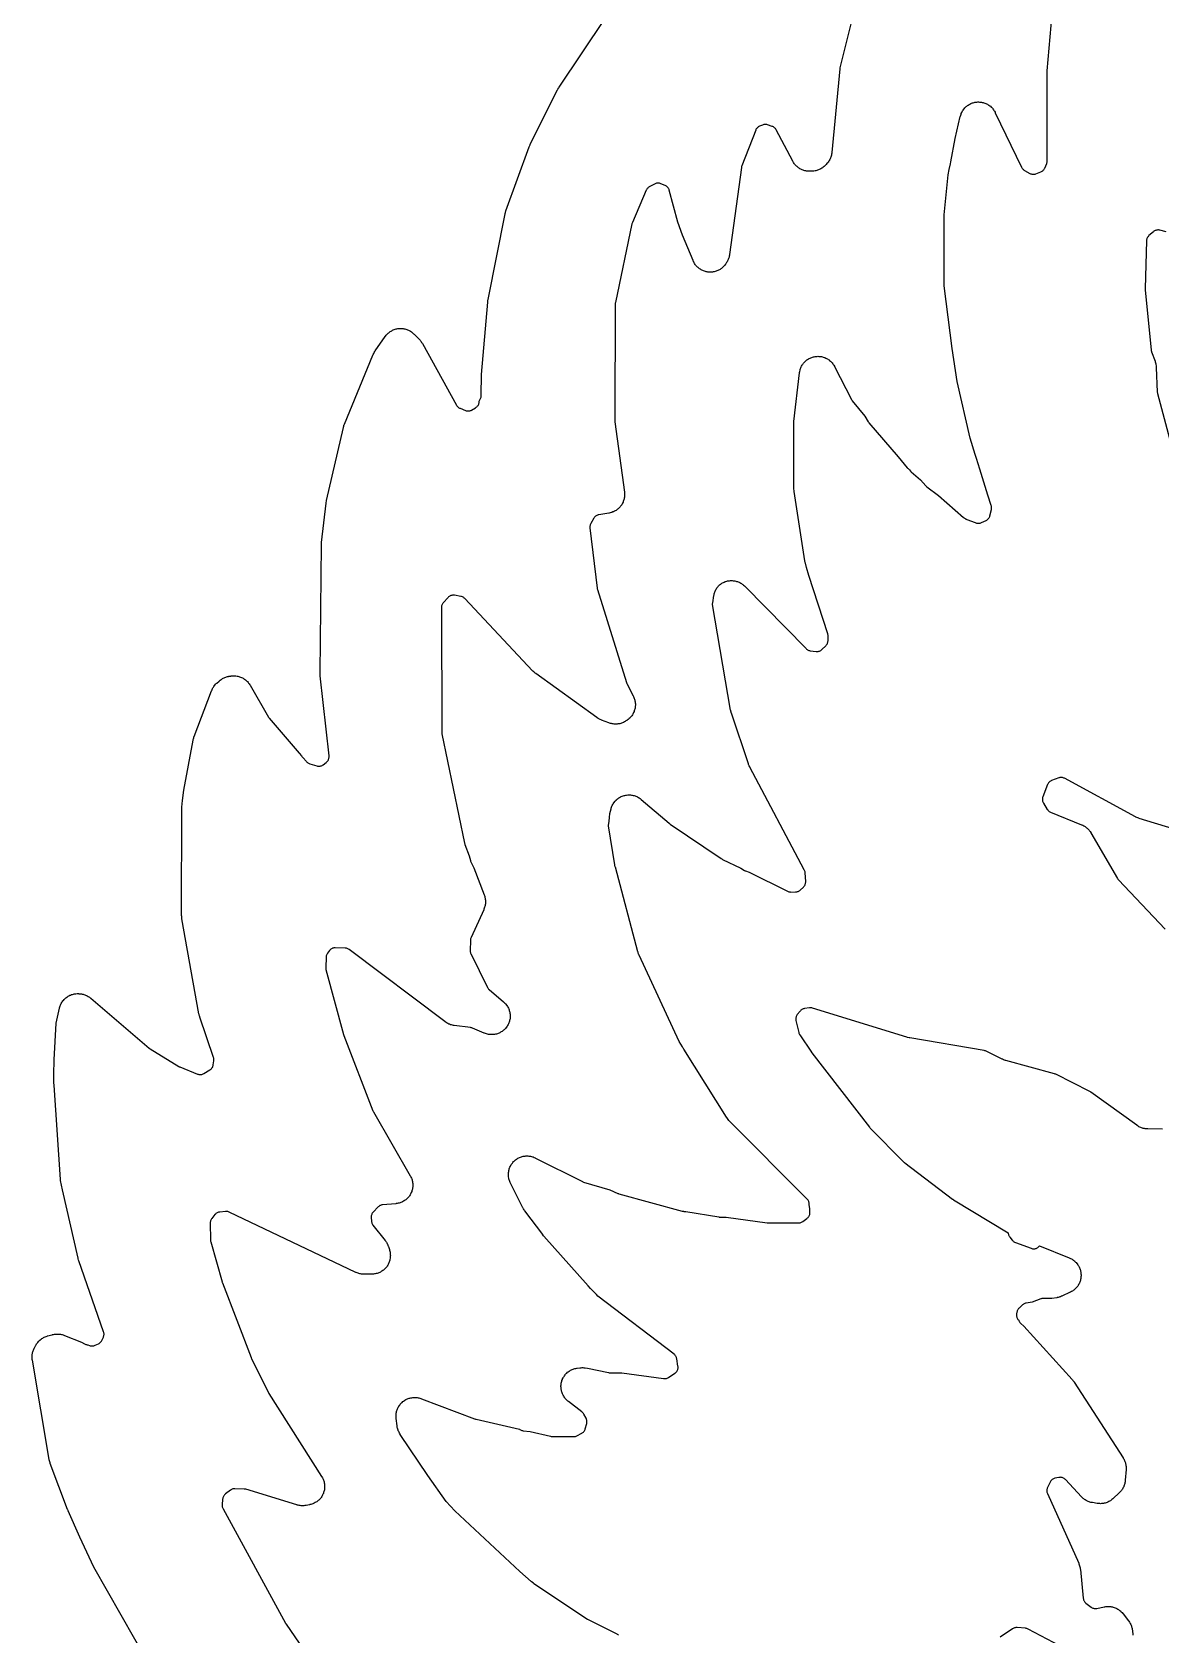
# Model space of a CAD drawing. Header units: millimetres. Extents: x 0 to 194, y 0 to 298.
# Drawn here: x 0.3 to 48.2, y 189 to 257 of the extents above; entities that cross this region are included whole.
import ezdxf

# ---------------------------------------------------------------- set-up
doc = ezdxf.new("R2010")
doc.units = ezdxf.units.MM
doc.layers.add('CUT', color=7, linetype='CONTINUOUS')

msp = doc.modelspace()

# ---------------------------------------------------------------- linework, layer by layer
at = {"layer": 'CUT'}
for points in [[(36.0175, 261.4267), (34.5443, 255.5323), (34.5396, 255.51), (34.5367, 255.4874), (34.205, 251.9356), (34.2022, 251.9124), (34.1954, 251.8662), (34.1863, 251.8203), (34.1776, 251.7863), (34.1638, 251.7417), (34.1517, 251.7088), (34.1332, 251.6658), (34.1178, 251.6344), (34.095, 251.5935), (34.0763, 251.5639), (34.0494, 251.5256), (34.0278, 251.4981), (33.997, 251.4628), (33.9645, 251.4292), (33.9478, 251.4128), (33.8907, 251.3597), (33.8741, 251.3449), (33.84, 251.3163), (33.8046, 251.2893), (33.7771, 251.2704), (33.7392, 251.2471), (33.7099, 251.231), (33.6699, 251.2116), (33.6392, 251.1985), (33.5974, 251.1831), (33.5656, 251.1731), (33.5225, 251.1619), (33.4899, 251.1551), (33.4459, 251.1482), (33.4016, 251.1435), (33.3794, 251.1417), (33.3057, 251.1375), (33.2843, 251.1368), (33.2416, 251.1364), (33.1989, 251.138), (33.1671, 251.1408), (33.1247, 251.1464), (33.0932, 251.1522), (33.0516, 251.1619), (33.0208, 251.1706), (32.9803, 251.1842), (32.9505, 251.1958), (32.9115, 251.2131), (32.8829, 251.2275), (32.8457, 251.2484), (32.8186, 251.2655), (32.7835, 251.2899), (32.7582, 251.3094), (32.7256, 251.337), (32.7022, 251.3588), (32.6724, 251.3894), (32.6512, 251.4134), (32.6244, 251.4466), (32.6055, 251.4725), (32.582, 251.5082), (32.5602, 251.5449), (32.5498, 251.5635), (31.8409, 252.8998), (31.8265, 252.9241), (31.8099, 252.9469), (31.7913, 252.9681), (31.7707, 252.9874), (31.7484, 253.0047), (31.7246, 253.0198), (31.6994, 253.0326), (31.6732, 253.043), (31.478, 253.11), (31.4478, 253.1186), (31.4169, 253.124), (31.3856, 253.1261), (31.3543, 253.125), (31.3232, 253.1206), (31.2928, 253.113), (31.2633, 253.1023), (31.1333, 253.047), (31.1064, 253.034), (31.0809, 253.0183), (31.0571, 253.0001), (31.0353, 252.9797), (31.0155, 252.9572), (30.9981, 252.9329), (30.9833, 252.9069), (30.9711, 252.8796), (30.3849, 251.3717), (30.3741, 251.3381), (30.3673, 251.3035), (29.8633, 247.6008), (29.86, 247.5802), (29.8524, 247.5392), (29.843, 247.4985), (29.8345, 247.4684), (29.8214, 247.4288), (29.8101, 247.3996), (29.7933, 247.3614), (29.7795, 247.3333), (29.7592, 247.2968), (29.7373, 247.2613), (29.7259, 247.2438), (29.701, 247.2074), (29.6882, 247.1896), (29.6617, 247.1546), (29.6336, 247.121), (29.6113, 247.0969), (29.58, 247.0661), (29.5555, 247.0443), (29.5214, 247.0168), (29.4948, 246.9974), (29.4582, 246.9733), (29.4299, 246.9566), (29.3911, 246.9362), (29.3613, 246.9224), (29.3207, 246.9059), (29.2897, 246.895), (29.2477, 246.8825), (29.2158, 246.8747), (29.1727, 246.8663), (29.1402, 246.8617), (29.0966, 246.8575), (29.0637, 246.8561), (29.0199, 246.8562), (28.9871, 246.8579), (28.9435, 246.8624), (28.911, 246.8673), (28.868, 246.8759), (28.8362, 246.8839), (28.7942, 246.8967), (28.7633, 246.9078), (28.7228, 246.9246), (28.6931, 246.9387), (28.6545, 246.9594), (28.6263, 246.9763), (28.5898, 247.0006), (28.5634, 247.0201), (28.5295, 247.0479), (28.5051, 247.0699), (28.474, 247.1009), (28.4519, 247.1252), (28.424, 247.159), (28.4044, 247.1853), (28.3799, 247.2217), (28.3629, 247.2498), (28.3421, 247.2884), (28.3232, 247.3279), (28.3142, 247.348), (27.8646, 248.4193), (27.6654, 248.9717), (27.305, 250.3295), (27.2958, 250.3584), (27.2837, 250.3862), (27.2688, 250.4127), (27.2513, 250.4375), (27.2315, 250.4604), (27.2094, 250.4812), (27.1853, 250.4996), (27.1595, 250.5155), (27.1322, 250.5288), (26.9415, 250.6096), (26.9134, 250.6199), (26.8844, 250.6274), (26.8548, 250.6319), (26.8249, 250.6334), (26.7951, 250.632), (26.7655, 250.6276), (26.7365, 250.6203), (26.7083, 250.6101), (26.6814, 250.5971), (26.4573, 250.4756), (26.4327, 250.4608), (26.4097, 250.4436), (26.3885, 250.4243), (26.3691, 250.4031), (26.3519, 250.3802), (26.337, 250.3557), (26.3245, 250.3299), (25.7397, 248.9629), (25.7295, 248.9353), (25.722, 248.9069), (25.0175, 245.5699), (25.0127, 245.5397), (25.011, 245.5092), (24.99, 240.5787), (24.9906, 240.5579), (24.9925, 240.5293), (24.9946, 240.5085), (25.4004, 237.5218), (25.4028, 237.5002), (25.4066, 237.457), (25.4083, 237.4136), (25.4079, 237.3811), (25.4054, 237.3377), (25.402, 237.3054), (25.3953, 237.2625), (25.3887, 237.2306), (25.3779, 237.1885), (25.3683, 237.1575), (25.3535, 237.1166), (25.341, 237.0866), (25.3223, 237.0474), (25.3069, 237.0187), (25.2846, 236.9815), (25.2665, 236.9545), (25.2407, 236.9196), (25.2201, 236.8944), (25.191, 236.8621), (25.1681, 236.8391), (25.136, 236.8098), (25.1109, 236.789), (25.0762, 236.763), (25.0493, 236.7447), (25.0122, 236.7221), (24.9836, 236.7066), (24.9445, 236.6876), (24.9146, 236.6749), (24.8739, 236.6598), (24.8429, 236.65), (24.8009, 236.639), (24.7584, 236.63), (24.737, 236.626), (24.3113, 236.5568), (24.282, 236.5506), (24.2535, 236.5414), (24.226, 236.5294), (24.1998, 236.5148), (24.1753, 236.4976), (24.1526, 236.478), (24.1319, 236.4563), (24.1135, 236.4327), (24.0976, 236.4073), (23.9744, 236.1872), (23.9605, 236.159), (23.9496, 236.1294), (23.9419, 236.0989), (23.9374, 236.0678), (23.9362, 236.0364), (23.9383, 236.005), (24.2458, 233.4374), (24.2503, 233.4104), (24.2573, 233.384), (25.4833, 229.4442), (25.492, 229.4198), (25.5029, 229.3963), (25.7753, 228.8657), (25.785, 228.8458), (25.8033, 228.8054), (25.8196, 228.7641), (25.8302, 228.7326), (25.8424, 228.69), (25.8499, 228.6576), (25.8577, 228.614), (25.862, 228.581), (25.8656, 228.5368), (25.8666, 228.5036), (25.8658, 228.4592), (25.8635, 228.4261), (25.8583, 228.382), (25.8528, 228.3493), (25.8433, 228.3059), (25.8346, 228.2739), (25.8209, 228.2317), (25.809, 228.2007), (25.7912, 228.16), (25.7764, 228.1303), (25.7547, 228.0916), (25.737, 228.0635), (25.7116, 228.0271), (25.6912, 228.0009), (25.6623, 227.9672), (25.6395, 227.9431), (25.6074, 227.9124), (25.5739, 227.8834), (25.5568, 227.8693), (25.5241, 227.8437), (25.5056, 227.8299), (25.4679, 227.8034), (25.4289, 227.7788), (25.3987, 227.762), (25.3574, 227.7415), (25.3257, 227.7278), (25.2825, 227.7117), (25.2496, 227.7013), (25.2049, 227.6897), (25.1711, 227.6827), (25.1255, 227.6758), (25.0912, 227.6723), (25.0451, 227.67), (25.0106, 227.6701), (24.9645, 227.6725), (24.9302, 227.6761), (24.8846, 227.6833), (24.8508, 227.6904), (24.8062, 227.7022), (24.7623, 227.7162), (24.7405, 227.7238), (24.43, 227.841), (24.4117, 227.8484), (24.3754, 227.8639), (24.3399, 227.881), (24.3138, 227.895), (24.2799, 227.9152), (24.2469, 227.9368), (24.2307, 227.948), (21.6352, 229.8166), (21.6178, 229.8298), (21.5837, 229.8569), (21.551, 229.8856), (21.5198, 229.9159), (21.5045, 229.9314), (18.6275, 232.9999), (18.6046, 233.0219), (18.5795, 233.0413), (18.5525, 233.058), (18.5238, 233.0717), (18.4939, 233.0824), (18.463, 233.0898), (18.1921, 233.1397), (18.1618, 233.1437), (18.1312, 233.1445), (18.1007, 233.1423), (18.0706, 233.137), (18.0412, 233.1287), (18.0128, 233.1174), (17.9857, 233.1032), (17.9601, 233.0864), (17.9364, 233.0671), (17.9148, 233.0454), (17.7084, 232.8162), (17.6909, 232.7949), (17.6754, 232.772), (17.6621, 232.7478), (17.651, 232.7225), (17.6424, 232.6963), (17.6362, 232.6694), (17.6324, 232.642), (17.6313, 232.6144), (17.649, 227.3129), (17.6506, 227.2827), (17.6553, 227.2529), (18.6175, 222.6134), (18.6233, 222.5902), (18.631, 222.5675), (18.8181, 222.0763), (18.8619, 221.887), (18.8719, 221.8529), (18.886, 221.8201), (19.0102, 221.5722), (19.4501, 220.4179), (19.4576, 220.3969), (19.4713, 220.3546), (19.483, 220.3116), (19.4901, 220.2791), (19.4975, 220.2351), (19.5014, 220.202), (19.5043, 220.1576), (19.5049, 220.1243), (19.5035, 220.0798), (19.5008, 220.0465), (19.495, 220.0024), (19.489, 219.9696), (19.4789, 219.9262), (19.4697, 219.8942), (19.4553, 219.852), (19.4389, 219.8107), (19.4301, 219.7902), (18.8913, 218.6086), (18.8802, 218.5806), (18.872, 218.5516), (18.8667, 218.5219), (18.8644, 218.4918), (18.8536, 218.0679), (18.8542, 218.039), (18.8577, 218.0103), (18.8638, 217.9821), (18.8727, 217.9546), (18.8841, 217.9281), (19.5861, 216.4967), (19.601, 216.4699), (19.6186, 216.4447), (19.6386, 216.4214), (19.6609, 216.4003), (20.2687, 215.883), (20.2851, 215.8683), (20.3171, 215.8382), (20.3477, 215.8065), (20.3694, 215.7817), (20.3967, 215.7472), (20.4159, 215.7204), (20.4397, 215.6834), (20.4562, 215.6548), (20.4763, 215.6157), (20.4899, 215.5856), (20.506, 215.5447), (20.5166, 215.5135), (20.5287, 215.4712), (20.5362, 215.4391), (20.5441, 215.3958), (20.5485, 215.3631), (20.5521, 215.3192), (20.5532, 215.2863), (20.5526, 215.2423), (20.5504, 215.2094), (20.5455, 215.1657), (20.5402, 215.1331), (20.5309, 215.0901), (20.5225, 215.0582), (20.5091, 215.0163), (20.4976, 214.9854), (20.4802, 214.945), (20.4657, 214.9154), (20.4444, 214.8769), (20.4271, 214.8488), (20.4021, 214.8125), (20.3821, 214.7863), (20.3538, 214.7527), (20.3313, 214.7285), (20.2998, 214.6978), (20.2751, 214.676), (20.2408, 214.6485), (20.214, 214.6292), (20.1772, 214.6051), (20.1487, 214.5885), (20.1096, 214.5682), (20.0797, 214.5545), (20.0388, 214.5381), (20.0077, 214.5273), (19.9654, 214.515), (19.9333, 214.5074), (19.8901, 214.4992), (19.8574, 214.4948), (19.8136, 214.4909), (19.7806, 214.4896), (19.7366, 214.4901), (19.7037, 214.492), (19.66, 214.4967), (19.6274, 214.5019), (19.5843, 214.5109), (19.5524, 214.5192), (19.5104, 214.5324), (19.4691, 214.5475), (19.4487, 214.5556), (18.9522, 214.7664), (18.9268, 214.7759), (18.9006, 214.783), (18.8739, 214.7877), (18.1738, 214.8795), (18.1508, 214.8832), (18.1052, 214.8916), (18.06, 214.9023), (18.0267, 214.9121), (17.9828, 214.9274), (17.9507, 214.9406), (17.9087, 214.9604), (17.878, 214.9768), (17.8383, 215.0008), (17.7998, 215.0268), (17.7809, 215.0403), (13.7185, 218.1063), (13.6927, 218.1237), (13.6652, 218.1384), (13.6364, 218.1501), (13.6065, 218.1588), (13.5759, 218.1644), (13.5448, 218.1667), (13.1312, 218.1765), (13.1027, 218.1758), (13.0744, 218.1725), (13.0465, 218.1664), (13.0194, 218.1578), (12.9932, 218.1466), (12.9682, 218.1329), (12.9446, 218.117), (12.9226, 218.0989), (12.9024, 218.0787), (12.8842, 218.0568), (12.799, 217.9433), (12.7818, 217.9178), (12.7673, 217.8907), (12.7557, 217.8623), (12.747, 217.8328), (12.7414, 217.8026), (12.7389, 217.772), (12.7262, 217.3385), (12.7267, 217.3092), (12.7302, 217.2801), (12.7364, 217.2515), (13.4801, 214.4976), (13.4846, 214.4825), (13.4912, 214.4621), (13.4965, 214.4473), (14.7281, 211.2558), (14.7373, 211.2345), (14.7481, 211.2139), (16.312, 208.5023), (16.3228, 208.4825), (16.3433, 208.4424), (16.3618, 208.4012), (16.3741, 208.3697), (16.3884, 208.327), (16.3975, 208.2944), (16.4075, 208.2504), (16.4133, 208.2171), (16.4188, 208.1724), (16.4212, 208.1386), (16.4221, 208.0935), (16.4212, 208.0598), (16.4176, 208.0148), (16.4133, 207.9813), (16.4053, 207.9369), (16.3976, 207.904), (16.3852, 207.8606), (16.3742, 207.8287), (16.3575, 207.7868), (16.3434, 207.756), (16.3226, 207.716), (16.3055, 207.6869), (16.2808, 207.6491), (16.2609, 207.6218), (16.2325, 207.5868), (16.2099, 207.5616), (16.1782, 207.5296), (16.1532, 207.5068), (16.1184, 207.4781), (16.0913, 207.4579), (16.0538, 207.4329), (16.0248, 207.4155), (15.985, 207.3943), (15.9544, 207.38), (15.9126, 207.3629), (15.8808, 207.3516), (15.8375, 207.3388), (15.8047, 207.3308), (15.7604, 207.3224), (15.7157, 207.3162), (15.6933, 207.3137), (15.1401, 207.2649), (15.1098, 207.2607), (15.0802, 207.2535), (15.0515, 207.2432), (15.0239, 207.2301), (14.9978, 207.2143), (14.9735, 207.1959), (14.9511, 207.1751), (14.7406, 206.9582), (14.7202, 206.9349), (14.7023, 206.9097), (14.6871, 206.8827), (14.6748, 206.8543), (14.6655, 206.8247), (14.6592, 206.7944), (14.6562, 206.7636), (14.6563, 206.7326), (14.665, 206.5762), (14.6682, 206.5457), (14.6746, 206.5158), (14.6839, 206.4867), (14.6962, 206.4586), (14.7113, 206.432), (14.729, 206.407), (15.243, 205.7555), (15.2549, 205.7398), (15.2778, 205.7079), (15.2994, 205.675), (15.3145, 205.6497), (15.3331, 205.615), (15.3459, 205.5884), (15.3615, 205.5523), (15.3754, 205.5155), (15.3819, 205.4969), (15.4252, 205.3657), (15.4316, 205.3444), (15.4433, 205.3017), (15.453, 205.2585), (15.4586, 205.2258), (15.464, 205.1818), (15.4663, 205.1487), (15.4673, 205.1044), (15.4664, 205.0712), (15.4631, 205.027), (15.4589, 204.9941), (15.4512, 204.9504), (15.4439, 204.9181), (15.4319, 204.8754), (15.4214, 204.8439), (15.4053, 204.8026), (15.3917, 204.7723), (15.3717, 204.7328), (15.3552, 204.704), (15.3313, 204.6667), (15.3121, 204.6396), (15.2847, 204.6048), (15.2629, 204.5798), (15.2322, 204.5478), (15.208, 204.5251), (15.1743, 204.4963), (15.148, 204.476), (15.1116, 204.4507), (15.0835, 204.4331), (15.0448, 204.4115), (15.0151, 204.3968), (14.9745, 204.3791), (14.9434, 204.3673), (14.9012, 204.3537), (14.8692, 204.3451), (14.8259, 204.3357), (14.7931, 204.3302), (14.7491, 204.3251), (14.7049, 204.3222), (14.6828, 204.3213), (14.3747, 204.3161), (14.3539, 204.3162), (14.3125, 204.3174), (14.2711, 204.3206), (14.2403, 204.3243), (14.1994, 204.3313), (14.169, 204.3378), (14.129, 204.3485), (14.0993, 204.3578), (14.0604, 204.3721), (14.0222, 204.3882), (14.0033, 204.3967), (8.6268, 206.9553), (8.597, 206.9675), (8.5661, 206.9765), (8.5344, 206.9822), (8.5023, 206.9843), (8.4701, 206.9831), (8.229, 206.9606), (8.1996, 206.9564), (8.1708, 206.9493), (8.1429, 206.9394), (8.116, 206.9268), (8.0905, 206.9116), (8.0667, 206.894), (8.0447, 206.8741), (8.0248, 206.8521), (7.8916, 206.6896), (7.8738, 206.6656), (7.8585, 206.6399), (7.8458, 206.6128), (7.8359, 206.5846), (7.8289, 206.5556), (7.8247, 206.526), (7.8236, 206.4961), (7.8316, 205.769), (7.8331, 205.7424), (7.8369, 205.716), (7.843, 205.6901), (8.3264, 203.9936), (8.3303, 203.9809), (8.3361, 203.9636), (8.3406, 203.9511), (9.5569, 200.7785), (9.5625, 200.7651), (9.5705, 200.7469), (9.5766, 200.7337), (10.2903, 199.3032), (10.2975, 199.2895), (10.308, 199.271), (10.316, 199.2577), (12.5514, 195.7391), (12.5627, 195.7204), (12.5843, 195.6825), (12.604, 195.6435), (12.6174, 195.6137), (12.6332, 195.573), (12.6436, 195.542), (12.6555, 195.5), (12.6628, 195.4681), (12.6705, 195.4251), (12.6747, 195.3927), (12.6782, 195.3492), (12.6793, 195.3165), (12.6786, 195.2728), (12.6765, 195.2402), (12.6715, 195.1968), (12.6662, 195.1645), (12.6571, 195.1219), (12.6487, 195.0902), (12.6355, 195.0486), (12.6241, 195.018), (12.6069, 194.9778), (12.5926, 194.9484), (12.5716, 194.9102), (12.5545, 194.8823), (12.5299, 194.8462), (12.5102, 194.8201), (12.4822, 194.7866), (12.46, 194.7626), (12.4289, 194.732), (12.4045, 194.7102), (12.3706, 194.6827), (12.3442, 194.6634), (12.3078, 194.6393), (12.2796, 194.6226), (12.241, 194.6022), (12.2114, 194.5883), (12.171, 194.5718), (12.1402, 194.5608), (12.0984, 194.5482), (12.0561, 194.5377), (12.0348, 194.5329), (11.8991, 194.5061), (11.8772, 194.5023), (11.8334, 194.4959), (11.7892, 194.4916), (11.756, 194.49), (11.7116, 194.4901), (11.6785, 194.4918), (11.6343, 194.4963), (11.6015, 194.5012), (11.558, 194.51), (11.515, 194.5209), (11.4936, 194.5269), (9.339, 195.1884), (9.313, 195.1951), (9.2864, 195.1995), (9.2596, 195.2015), (8.8726, 195.2126), (8.8437, 195.2121), (8.8149, 195.2087), (8.7866, 195.2026), (8.7591, 195.1938), (8.7325, 195.1824), (8.7071, 195.1685), (8.6832, 195.1522), (8.469, 194.9905), (8.4474, 194.9725), (8.4275, 194.9526), (8.4096, 194.9309), (8.3938, 194.9076), (8.3803, 194.8829), (8.3691, 194.8571), (8.3604, 194.8303), (8.3543, 194.8028), (8.3507, 194.7749), (8.3311, 194.5288), (8.3302, 194.4998), (8.3321, 194.4709), (8.3368, 194.4423), (8.3442, 194.4143), (8.3543, 194.3871), (8.367, 194.361), (11.0209, 189.5068), (11.0282, 189.4942), (11.0386, 189.4772), (11.0465, 189.465), (12.5143, 187.3071)], [(25.1461, 188.991), (25.131, 189.0073), (25.1114, 189.0267), (25.09, 189.0442), (25.0671, 189.0597), (25.0428, 189.073), (23.8422, 189.6622), (23.8279, 189.6696), (23.8047, 189.6824), (23.7478, 189.7161), (23.7254, 189.7302), (21.549, 191.1972), (21.5244, 191.215), (21.4644, 191.2616), (21.441, 191.2811), (20.9694, 191.7018), (18.2003, 194.2771), (17.8309, 194.6756), (17.0643, 195.7762), (15.89, 197.5157), (15.8785, 197.5337), (15.8562, 197.5703), (15.8358, 197.6079), (15.8218, 197.6367), (15.805, 197.6761), (15.7938, 197.7062), (15.7808, 197.747), (15.7726, 197.778), (15.7635, 197.8198), (15.7565, 197.862), (15.7534, 197.8832), (15.7163, 198.197), (15.7142, 198.2189), (15.7112, 198.2626), (15.7103, 198.3065), (15.7113, 198.3394), (15.7147, 198.3831), (15.7188, 198.4158), (15.7264, 198.459), (15.7337, 198.491), (15.7455, 198.5333), (15.7559, 198.5645), (15.7718, 198.6054), (15.7852, 198.6355), (15.805, 198.6747), (15.8212, 198.7032), (15.8447, 198.7403), (15.8637, 198.7672), (15.8907, 198.8018), (15.9122, 198.8267), (15.9424, 198.8585), (15.9662, 198.8812), (15.9994, 198.9099), (16.0253, 198.9301), (16.0612, 198.9555), (16.0889, 198.9731), (16.1271, 198.9948), (16.1564, 199.0097), (16.1965, 199.0276), (16.2271, 199.0395), (16.2687, 199.0534), (16.3004, 199.0623), (16.3432, 199.072), (16.3756, 199.0778), (16.4191, 199.0834), (16.4519, 199.0859), (16.4958, 199.0872), (16.5286, 199.0866), (16.5724, 199.0836), (16.6051, 199.0798), (16.6484, 199.0725), (16.6805, 199.0655), (16.7229, 199.0541), (16.7646, 199.0406), (16.7854, 199.0334), (19.0404, 198.1823), (19.0598, 198.1758), (19.0867, 198.1677), (19.1064, 198.1625), (20.9549, 197.7405), (20.9688, 197.7303), (20.9945, 197.7133), (21.0218, 197.699), (21.0505, 197.6877), (21.0801, 197.6793), (21.1105, 197.674), (21.4009, 197.6387), (22.2593, 197.4427), (22.291, 197.4373), (22.323, 197.4352), (23.2392, 197.4257), (23.2686, 197.4269), (23.2977, 197.4309), (23.3263, 197.4377), (23.354, 197.4473), (23.3807, 197.4596), (23.5877, 197.5672), (23.6143, 197.5828), (23.6391, 197.6011), (23.6619, 197.6218), (23.6825, 197.6447), (23.7006, 197.6696), (23.7161, 197.6962), (23.7287, 197.7243), (23.7384, 197.7535), (23.801, 197.9799), (23.8074, 198.0082), (23.811, 198.0369), (23.8118, 198.0659), (23.8098, 198.0948), (23.805, 198.1234), (23.7975, 198.1514), (23.7874, 198.1785), (23.7746, 198.2046), (23.6773, 198.3814), (23.6612, 198.4074), (23.6425, 198.4316), (23.6215, 198.4538), (23.5983, 198.4737), (23.0213, 198.9211), (23.0042, 198.935), (22.9708, 198.9636), (22.9388, 198.9938), (22.916, 199.0176), (22.8872, 199.0508), (22.8668, 199.0767), (22.8413, 199.1126), (22.8235, 199.1403), (22.8017, 199.1785), (22.7867, 199.2079), (22.7687, 199.248), (22.7567, 199.2787), (22.7427, 199.3204), (22.7337, 199.3522), (22.7238, 199.395), (22.718, 199.4275), (22.7123, 199.4711), (22.7097, 199.504), (22.7084, 199.5479), (22.709, 199.5809), (22.7119, 199.6248), (22.7157, 199.6575), (22.7229, 199.7009), (22.7299, 199.7331), (22.7414, 199.7756), (22.7515, 199.807), (22.767, 199.8482), (22.7801, 199.8784), (22.7996, 199.9179), (22.8156, 199.9467), (22.8388, 199.984), (22.8576, 200.0111), (22.8843, 200.0461), (22.9056, 200.0712), (22.9357, 200.1034), (22.9593, 200.1263), (22.9924, 200.1553), (23.0182, 200.1759), (23.0539, 200.2016), (23.0816, 200.2195), (23.1196, 200.2415), (23.1489, 200.2567), (23.189, 200.2749), (23.2196, 200.2871), (23.2612, 200.3013), (23.2929, 200.3105), (23.3357, 200.3206), (23.3789, 200.3286), (23.4007, 200.3321), (23.5082, 200.3466), (23.5284, 200.3488), (23.5688, 200.3525), (23.6093, 200.3542), (23.6397, 200.3542), (23.6802, 200.3523), (23.7206, 200.3486), (23.7408, 200.3463), (23.8339, 200.3335), (24.7237, 200.1437), (24.7536, 200.1388), (24.7839, 200.1371), (25.2951, 200.1329), (27.0612, 199.8903), (27.0916, 199.8877), (27.122, 199.8882), (27.1523, 199.8918), (27.1821, 199.8984), (27.211, 199.908), (27.2388, 199.9205), (27.2652, 199.9358), (27.5413, 200.1148), (27.5648, 200.1317), (27.5866, 200.1508), (27.6065, 200.172), (27.6242, 200.1949), (27.6396, 200.2195), (27.6526, 200.2454), (27.663, 200.2725), (27.6707, 200.3004), (27.6757, 200.329), (27.678, 200.3579), (27.6774, 200.3869), (27.674, 200.4157), (27.6214, 200.7322), (27.6155, 200.7598), (27.6069, 200.7868), (27.5959, 200.8128), (27.5825, 200.8377), (27.5668, 200.8612), (27.549, 200.8831), (27.5292, 200.9032), (27.5075, 200.9214), (24.2759, 203.3887), (24.2095, 203.4576), (24.1825, 203.4856), (23.9618, 203.7144), (23.8556, 203.8246), (21.983, 205.9401), (21.9714, 205.9538), (21.9431, 205.9884), (21.9321, 206.0024), (21.1781, 207.0044), (21.1662, 207.0209), (21.1433, 207.0544), (21.122, 207.0888), (21.1022, 207.1242), (21.0927, 207.1422), (20.5665, 208.1916), (20.5569, 208.2119), (20.5388, 208.2531), (20.5227, 208.2952), (20.5123, 208.3273), (20.5005, 208.3707), (20.4933, 208.4037), (20.486, 208.4481), (20.4821, 208.4816), (20.4792, 208.5265), (20.4787, 208.5602), (20.4803, 208.6052), (20.4832, 208.6388), (20.4893, 208.6834), (20.4956, 208.7166), (20.5061, 208.7603), (20.5156, 208.7927), (20.5304, 208.8352), (20.5431, 208.8664), (20.5622, 208.9072), (20.5779, 208.937), (20.6009, 208.9757), (20.6196, 209.0038), (20.6463, 209.04), (20.6677, 209.0661), (20.6979, 209.0995), (20.7218, 209.1233), (20.7552, 209.1535), (20.7814, 209.1748), (20.8176, 209.2015), (20.8458, 209.2201), (20.8845, 209.243), (20.9144, 209.2587), (20.9552, 209.2776), (20.9865, 209.2902), (21.029, 209.305), (21.0614, 209.3144), (21.1052, 209.3248), (21.1384, 209.331), (21.183, 209.337), (21.2166, 209.3398), (21.2616, 209.3413), (21.2953, 209.3407), (21.3402, 209.3377), (21.3737, 209.3338), (21.4181, 209.3264), (21.451, 209.3191), (21.4945, 209.3072), (21.5265, 209.2967), (21.5685, 209.2806), (21.6097, 209.2623), (21.63, 209.2527), (23.618, 208.2503), (23.643, 208.2391), (23.6688, 208.2302), (24.7862, 207.9034), (25.1227, 207.7495), (25.1453, 207.7403), (25.1686, 207.7329), (27.8571, 207.0013), (27.8726, 206.9975), (27.894, 206.9929), (27.9097, 206.99), (27.9099, 206.9899), (27.9216, 206.987), (27.9435, 206.9831), (28.0022, 206.9751), (29.4012, 206.7504), (29.4224, 206.7477), (29.4515, 206.7452), (29.4728, 206.7441), (29.7198, 206.7399), (31.4655, 206.5008), (31.4861, 206.4987), (31.5145, 206.4968), (31.5352, 206.4961), (32.7926, 206.499), (32.8239, 206.5007), (32.8548, 206.5057), (32.8851, 206.5138), (32.9143, 206.5251), (32.9422, 206.5393), (32.9684, 206.5564), (33.1483, 206.6872), (33.1719, 206.7064), (33.1935, 206.7278), (33.2129, 206.7513), (33.2297, 206.7766), (33.2439, 206.8036), (33.2553, 206.8318), (33.2638, 206.861), (33.2692, 206.891), (33.2716, 206.9213), (33.271, 206.9518), (33.2655, 207.0264), (33.2674, 207.0394), (33.2689, 207.0674), (33.2678, 207.0954), (33.2641, 207.1231), (33.2578, 207.1504), (33.2559, 207.1573), (33.2444, 207.3137), (33.2407, 207.3438), (33.2339, 207.3734), (33.2242, 207.4022), (33.2116, 207.4298), (33.1963, 207.456), (33.1784, 207.4806), (33.1581, 207.5032), (29.8515, 210.8327), (29.8345, 210.8508), (29.8015, 210.8879), (29.7706, 210.9268), (29.7419, 210.9673), (29.7281, 210.9879), (27.9166, 213.8705), (27.9018, 213.8955), (27.8779, 213.9357), (27.8592, 213.9674), (27.7194, 214.2032), (26.0267, 217.8585), (26.0189, 217.8764), (26.004, 217.9125), (25.9908, 217.9492), (25.9791, 217.9864), (25.9737, 218.0051), (25.0176, 221.5958), (25.0122, 221.6181), (25.0003, 221.6744), (24.9961, 221.697), (24.7315, 223.3578), (24.7324, 223.3687), (24.7486, 223.5488), (24.7622, 223.7002), (24.7776, 223.8724), (24.833, 224.0765), (24.8395, 224.0982), (24.8535, 224.1412), (24.8697, 224.1834), (24.8834, 224.2144), (24.9038, 224.2548), (24.9205, 224.2843), (24.9448, 224.3225), (24.9644, 224.3501), (24.9924, 224.3857), (25.0147, 224.4112), (25.0462, 224.4437), (25.0709, 224.4669), (25.1055, 224.4961), (25.1324, 224.5167), (25.1697, 224.5423), (25.1986, 224.56), (25.2383, 224.5817), (25.2688, 224.5965), (25.3105, 224.6141), (25.3423, 224.6257), (25.3856, 224.6391), (25.4184, 224.6475), (25.4628, 224.6564), (25.4963, 224.6614), (25.5413, 224.6659), (25.5752, 224.6675), (25.6204, 224.6674), (25.6543, 224.6656), (25.6993, 224.6609), (25.7328, 224.6558), (25.7771, 224.6466), (25.8099, 224.6381), (25.8531, 224.6246), (25.8849, 224.6128), (25.9265, 224.595), (25.9569, 224.5801), (25.9965, 224.5582), (26.0253, 224.5403), (26.0625, 224.5145), (26.0983, 224.4869), (26.1159, 224.4727), (27.3019, 223.4602), (27.3151, 223.4496), (27.3335, 223.4356), (27.3473, 223.4257), (29.5109, 221.9649), (29.5282, 221.954), (29.5524, 221.94), (29.5704, 221.9304), (30.3375, 221.5525), (30.4993, 221.4581), (30.5194, 221.4474), (30.5402, 221.4383), (30.6886, 221.3796), (32.3233, 220.5744), (32.3494, 220.563), (32.3765, 220.5542), (32.4042, 220.548), (32.4325, 220.5444), (32.4609, 220.5436), (32.6653, 220.547), (32.693, 220.5488), (32.7204, 220.5531), (32.7472, 220.5599), (32.7733, 220.5691), (32.7985, 220.5807), (32.8225, 220.5946), (32.8451, 220.6107), (32.8661, 220.6287), (32.9998, 220.7548), (33.0201, 220.7759), (33.0383, 220.799), (33.0541, 220.8236), (33.0674, 220.8498), (33.0782, 220.8771), (33.0862, 220.9053), (33.0914, 220.9341), (33.0938, 220.9633), (33.0933, 220.9927), (33.0691, 221.3619), (33.0654, 221.3933), (33.0584, 221.4241), (33.0482, 221.454), (33.0349, 221.4827), (30.7252, 225.8442), (30.7169, 225.8606), (30.7011, 225.8935), (30.6867, 225.9271), (30.6737, 225.9613), (30.6675, 225.9785), (29.9431, 228.1324), (29.9378, 228.1491), (29.928, 228.1827), (29.9194, 228.2167), (29.9122, 228.251), (29.9089, 228.2682), (29.1457, 232.7511), (29.1425, 232.7735), (29.1419, 232.7787), (29.1437, 232.794), (29.1467, 232.8147), (29.2, 233.1347), (29.2043, 233.1567), (29.2138, 233.2004), (29.2255, 233.2436), (29.2359, 233.2755), (29.2519, 233.3174), (29.2654, 233.3481), (29.2854, 233.3881), (29.3019, 233.4173), (29.3258, 233.4552), (29.3451, 233.4826), (29.3727, 233.5179), (29.3936, 233.5421), (29.4165, 233.5636), (29.4413, 233.5848), (29.4758, 233.6115), (29.5025, 233.6302), (29.5394, 233.6534), (29.5678, 233.6694), (29.6068, 233.6889), (29.6366, 233.7021), (29.6772, 233.7178), (29.7082, 233.728), (29.7502, 233.7397), (29.782, 233.7469), (29.8249, 233.7544), (29.8573, 233.7585), (29.9007, 233.7619), (29.9333, 233.7628), (29.9769, 233.7619), (30.0094, 233.7597), (30.0527, 233.7547), (30.0849, 233.7493), (30.1275, 233.7401), (30.159, 233.7316), (30.2004, 233.7183), (30.231, 233.7069), (30.271, 233.6896), (30.3003, 233.6753), (30.3385, 233.6543), (30.3662, 233.6371), (30.4022, 233.6125), (30.4282, 233.5928), (30.4615, 233.5648), (30.4935, 233.5353), (30.5092, 233.5201), (33.1085, 230.8735), (33.1296, 230.854), (33.1526, 230.8365), (33.177, 230.8214), (33.2029, 230.8086), (33.2298, 230.7984), (33.2576, 230.7908), (33.286, 230.786), (33.5362, 230.7552), (33.5658, 230.7531), (33.5955, 230.7538), (33.625, 230.7576), (33.6539, 230.7642), (33.6821, 230.7736), (33.7092, 230.7858), (33.7349, 230.8006), (33.7591, 230.8178), (33.7814, 230.8374), (33.9498, 231.0004), (33.9694, 231.0213), (33.987, 231.0439), (34.0023, 231.0682), (34.0152, 231.0937), (34.0256, 231.1204), (34.0334, 231.148), (34.0385, 231.1762), (34.041, 231.2047), (34.0482, 231.3971), (34.048, 231.4236), (34.0455, 231.45), (34.0406, 231.4761), (34.0335, 231.5016), (33.2241, 233.976), (33.1317, 234.3151), (33.0807, 234.5023), (33.0738, 234.5273), (33.0529, 234.6041), (32.6057, 237.5451), (32.6021, 237.5764), (32.5958, 237.6547), (32.5943, 237.6861), (32.5842, 238.5998), (32.5842, 238.8824), (32.5844, 239.6954), (32.5844, 239.916), (32.5845, 240.5195), (32.8339, 242.5804), (32.8371, 242.6022), (32.8445, 242.6456), (32.8541, 242.6886), (32.8628, 242.7205), (32.8765, 242.7624), (32.8883, 242.7932), (32.906, 242.8335), (32.9208, 242.8631), (32.9424, 242.9015), (32.96, 242.9294), (32.9852, 242.9655), (33.0055, 242.9916), (33.0342, 243.0251), (33.0568, 243.0491), (33.0886, 243.0796), (33.1136, 243.1013), (33.1482, 243.1285), (33.1751, 243.1476), (33.2123, 243.1713), (33.2409, 243.1877), (33.2802, 243.2077), (33.3104, 243.2212), (33.3514, 243.2373), (33.3827, 243.2477), (33.4251, 243.2597), (33.4573, 243.2671), (33.5007, 243.2748), (33.5335, 243.279), (33.5774, 243.2824), (33.6104, 243.2834), (33.6545, 243.2825), (33.6874, 243.2803), (33.7312, 243.2751), (33.7637, 243.2696), (33.8068, 243.2602), (33.8387, 243.2516), (33.8806, 243.238), (33.9115, 243.2263), (33.9519, 243.2086), (33.9814, 243.194), (34.0199, 243.1725), (34.0479, 243.155), (34.0841, 243.1298), (34.1102, 243.1096), (34.1438, 243.0811), (34.1678, 243.0584), (34.1984, 243.0267), (34.2202, 243.0018), (34.2475, 242.9673), (34.2667, 242.9404), (34.2905, 242.9033), (34.3125, 242.8652), (34.323, 242.8458), (35.0373, 241.4506), (35.0534, 241.4229), (35.0723, 241.3971), (35.608, 240.7434), (35.7487, 240.5076), (35.7628, 240.4862), (35.7787, 240.466), (37.0208, 239.0191), (37.4042, 238.5511), (37.4203, 238.533), (37.4378, 238.5163), (37.4981, 238.4631), (37.546, 238.4073), (37.561, 238.3911), (37.5772, 238.376), (37.9669, 238.0385), (38.1947, 237.7829), (38.2159, 237.7614), (38.2391, 237.7422), (38.7342, 237.3723), (39.7924, 236.4386), (39.8128, 236.4221), (39.8346, 236.4074), (39.8576, 236.3947), (39.8817, 236.3841), (39.8818, 236.384), (39.892, 236.3773), (39.9148, 236.3649), (39.9387, 236.3546), (40.2804, 236.2232), (40.3083, 236.214), (40.3363, 236.2077), (40.3412, 236.2061), (40.371, 236.1994), (40.4014, 236.1958), (40.432, 236.1954), (40.4624, 236.198), (40.4924, 236.2037), (40.5217, 236.2124), (40.55, 236.2241), (40.7496, 236.3188), (40.7755, 236.3326), (40.7999, 236.349), (40.8226, 236.3676), (40.8434, 236.3884), (40.862, 236.4111), (40.8783, 236.4356), (40.8922, 236.4615), (40.9035, 236.4886), (40.912, 236.5167), (40.9774, 236.7768), (40.983, 236.8046), (40.9859, 236.8329), (40.9862, 236.8613), (40.9838, 236.8896), (40.9787, 236.9175), (40.971, 236.9449), (40.821, 237.3944), (40.4822, 238.4889), (40.3403, 238.9472), (40.2884, 239.115), (40.0724, 239.8128), (39.5196, 242.2096), (39.3086, 243.616), (38.9675, 246.272), (38.9677, 246.5698), (38.9694, 248.9592), (38.9713, 249.2892), (39.1446, 250.9866), (39.1876, 251.211), (39.233, 251.4479), (39.2516, 251.545), (39.4403, 252.5299), (39.655, 253.4598), (39.6605, 253.4812), (39.6726, 253.5239), (39.6868, 253.5659), (39.6989, 253.5968), (39.7172, 253.6373), (39.7324, 253.6668), (39.7545, 253.7053), (39.7725, 253.7332), (39.7983, 253.7693), (39.819, 253.7953), (39.8482, 253.8287), (39.8713, 253.8525), (39.9037, 253.8828), (39.9291, 253.9043), (39.9643, 253.9313), (39.9916, 253.9501), (40.0293, 253.9735), (40.0584, 253.9896), (40.0982, 254.0092), (40.1287, 254.0223), (40.1703, 254.0378), (40.2019, 254.0479), (40.2448, 254.0593), (40.2773, 254.0662), (40.3211, 254.0733), (40.3541, 254.077), (40.3984, 254.0797), (40.4316, 254.0801), (40.4759, 254.0785), (40.509, 254.0756), (40.553, 254.0696), (40.5857, 254.0635), (40.6288, 254.0532), (40.6607, 254.0439), (40.7026, 254.0295), (40.7335, 254.0171), (40.7737, 253.9985), (40.8032, 253.9832), (40.8415, 253.9607), (40.8693, 253.9425), (40.9052, 253.9165), (40.931, 253.8956), (40.9642, 253.8661), (40.9879, 253.8428), (41.0179, 253.8102), (41.0392, 253.7847), (41.066, 253.7493), (41.0846, 253.7218), (41.1077, 253.684), (41.1289, 253.645), (41.139, 253.6253), (42.2566, 251.3062), (42.2714, 251.2792), (42.2889, 251.2538), (42.3089, 251.2303), (42.3312, 251.209), (42.3555, 251.1902), (42.3817, 251.1739), (42.6095, 251.048), (42.636, 251.035), (42.6636, 251.0247), (42.6921, 251.0171), (42.7212, 251.0124), (42.7506, 251.0106), (42.7801, 251.0116), (42.8093, 251.0156), (42.838, 251.0224), (42.8659, 251.032), (43.0774, 251.1164), (43.1042, 251.1287), (43.1297, 251.1435), (43.1536, 251.1608), (43.1757, 251.1803), (43.1957, 251.2019), (43.2136, 251.2254), (43.229, 251.2505), (43.242, 251.277), (43.3232, 251.4668), (43.3337, 251.4953), (43.3413, 251.5247), (43.3459, 251.5548), (43.3474, 251.5851), (43.3439, 255.3186), (43.3443, 255.3386), (43.3465, 255.3885), (43.3478, 255.4084), (43.6015, 258.288)], [(5.2024, 187.8115), (2.886, 191.8858), (2.2902, 193.1592), (1.793, 194.278), (1.7879, 194.2901), (1.7755, 194.3204), (1.7707, 194.3327), (1.0336, 196.2918), (1.0265, 196.3121), (1.0133, 196.3531), (1.002, 196.3948), (0.9928, 196.4369), (0.9887, 196.4581), (0.2744, 200.668), (0.2713, 200.6893), (0.2662, 200.7322), (0.2631, 200.7752), (0.2623, 200.8075), (0.2633, 200.8507), (0.2656, 200.8829), (0.2708, 200.9257), (0.2762, 200.9576), (0.2854, 200.9998), (0.2938, 201.031), (0.3071, 201.072), (0.3184, 201.1023), (0.3356, 201.1419), (0.3545, 201.1806), (0.3645, 201.1998), (0.4226, 201.3052), (0.4339, 201.3246), (0.4574, 201.3627), (0.4828, 201.3996), (0.5032, 201.4263), (0.5322, 201.4605), (0.5552, 201.485), (0.5874, 201.5161), (0.6127, 201.5382), (0.6478, 201.566), (0.6752, 201.5855), (0.713, 201.6096), (0.7421, 201.6263), (0.7821, 201.6465), (0.8127, 201.6602), (0.8545, 201.6764), (0.8971, 201.6905), (0.9185, 201.697), (1.1133, 201.7509), (1.1336, 201.756), (1.1743, 201.7653), (1.2154, 201.7726), (1.2464, 201.7767), (1.2881, 201.7802), (1.3193, 201.7814), (1.3611, 201.781), (1.3924, 201.7793), (1.4339, 201.7751), (1.4649, 201.7704), (1.5059, 201.7624), (1.5362, 201.7549), (1.5763, 201.7431), (1.6158, 201.7294), (1.6353, 201.7221), (2.3551, 201.4344), (2.4863, 201.3614), (2.5118, 201.3488), (2.5384, 201.3386), (2.5658, 201.331), (2.5939, 201.326), (2.6222, 201.3237), (2.6318, 201.3239), (2.7056, 201.2944), (2.7349, 201.2844), (2.765, 201.2775), (2.7956, 201.2737), (2.8265, 201.2731), (2.8573, 201.2757), (2.8876, 201.2814), (2.9172, 201.2902), (2.9458, 201.302), (3.0794, 201.3656), (3.1055, 201.3796), (3.13, 201.396), (3.1528, 201.4149), (3.1736, 201.4358), (3.1923, 201.4587), (3.2086, 201.4834), (3.2224, 201.5095), (3.2894, 201.6528), (3.3003, 201.6796), (3.3087, 201.7073), (3.3143, 201.7358), (3.3172, 201.7646), (3.3172, 201.7936), (3.3145, 201.8225), (3.309, 201.8509), (3.3008, 201.8787), (2.247, 204.8939), (2.2394, 204.9177), (2.2221, 204.9778), (2.2158, 205.002), (1.5509, 207.9062), (1.4675, 208.3009), (1.4657, 208.3178), (1.4642, 208.3354), (1.1945, 212.3414), (1.1918, 212.4442), (1.1885, 212.5729), (1.186, 212.6689), (1.1826, 212.8007), (1.202, 213.4236), (1.2816, 214.9743), (1.4255, 215.6065), (1.431, 215.628), (1.443, 215.6709), (1.4572, 215.7131), (1.4693, 215.7442), (1.4875, 215.7848), (1.5027, 215.8145), (1.5248, 215.8531), (1.5428, 215.8812), (1.5687, 215.9174), (1.5894, 215.9436), (1.6187, 215.9771), (1.6419, 216.0011), (1.6744, 216.0315), (1.6998, 216.0531), (1.7351, 216.0802), (1.7626, 216.0992), (1.8004, 216.1226), (1.8296, 216.1388), (1.8696, 216.1584), (1.9002, 216.1716), (1.9419, 216.1871), (1.9737, 216.1972), (2.0167, 216.2086), (2.0494, 216.2155), (2.0933, 216.2225), (2.1265, 216.2262), (2.1709, 216.2288), (2.2154, 216.2293), (2.2377, 216.229), (2.2519, 216.2284), (2.2733, 216.2271), (2.316, 216.2234), (2.3585, 216.2176), (2.3901, 216.2118), (2.4318, 216.2021), (2.4627, 216.1933), (2.5034, 216.1796), (2.5333, 216.1679), (2.5724, 216.1504), (2.6011, 216.1359), (2.6384, 216.1148), (2.6655, 216.0976), (2.7006, 216.073), (2.7345, 216.0468), (2.7512, 216.0333), (5.2325, 213.9165), (5.2507, 213.9022), (5.2699, 213.8893), (6.4863, 213.14), (6.5083, 213.1277), (6.5313, 213.1173), (7.2807, 212.8146), (7.3099, 212.8045), (7.34, 212.7975), (7.3706, 212.7936), (7.4014, 212.7928), (7.4322, 212.7953), (7.4626, 212.8009), (7.4922, 212.8095), (7.5207, 212.8212), (7.548, 212.8358), (7.8109, 212.9942), (7.8354, 213.0107), (7.8582, 213.0295), (7.8791, 213.0505), (7.8977, 213.0734), (7.914, 213.0981), (7.9279, 213.1242), (7.939, 213.1516), (7.9475, 213.1799), (7.9531, 213.2089), (7.9778, 213.3827), (7.9805, 213.4108), (7.9805, 213.439), (7.9778, 213.4671), (7.9725, 213.4948), (7.9647, 213.5219), (7.3803, 215.2332), (7.3751, 215.2495), (7.3653, 215.2822), (7.3567, 215.3154), (7.3494, 215.3488), (7.3461, 215.3656), (6.6232, 219.4077), (6.6201, 219.4274), (6.6148, 219.4669), (6.6113, 219.5067), (6.6096, 219.5465), (6.6091, 219.5665), (6.6113, 224.0895), (6.6131, 224.1058), (6.6176, 224.1451), (6.6504, 224.4336), (6.6992, 224.8621), (7.0975, 226.9922), (7.1016, 227.0118), (7.1107, 227.0508), (7.1216, 227.0893), (7.1341, 227.1273), (7.1408, 227.1462), (7.8765, 229.0841), (7.8845, 229.1038), (7.9015, 229.1429), (7.9203, 229.1811), (7.9357, 229.209), (7.9581, 229.2453), (7.9761, 229.2716), (8.0018, 229.3056), (8.0222, 229.3302), (8.051, 229.3616), (8.0812, 229.3916), (8.0967, 229.4062), (8.1985, 229.4981), (8.2148, 229.5122), (8.2481, 229.5394), (8.2826, 229.5651), (8.3093, 229.583), (8.3462, 229.6052), (8.3745, 229.6205), (8.4133, 229.6391), (8.4429, 229.6517), (8.4833, 229.6665), (8.514, 229.6762), (8.5556, 229.6871), (8.5977, 229.6959), (8.6188, 229.6999), (8.6908, 229.7116), (8.7132, 229.7146), (8.7582, 229.7196), (8.8034, 229.7223), (8.8374, 229.7226), (8.8826, 229.7208), (8.9164, 229.7177), (8.9612, 229.7113), (8.9945, 229.7049), (9.0385, 229.694), (9.071, 229.6842), (9.1136, 229.669), (9.145, 229.656), (9.1859, 229.6366), (9.2158, 229.6205), (9.2545, 229.597), (9.2826, 229.578), (9.3188, 229.5508), (9.3449, 229.5291), (9.3781, 229.4983), (9.4019, 229.4741), (9.4319, 229.4402), (9.453, 229.4137), (9.4795, 229.3769), (9.504, 229.3389), (9.5159, 229.3195), (10.2925, 227.9724), (10.3075, 227.949), (10.3246, 227.9271), (11.5982, 226.4398), (11.6906, 226.3196), (11.7109, 226.2959), (11.7335, 226.2744), (11.7518, 226.2604), (11.9051, 226.0814), (11.9247, 226.0606), (11.9462, 226.0418), (11.9694, 226.025), (11.994, 226.0106), (12.02, 225.9986), (12.0469, 225.9891), (12.3478, 225.899), (12.3751, 225.8922), (12.4029, 225.888), (12.431, 225.8865), (12.4592, 225.8875), (12.4871, 225.8912), (12.5145, 225.8975), (12.5412, 225.9063), (12.567, 225.9176), (12.5916, 225.9313), (12.6148, 225.9472), (12.7482, 226.0481), (12.7698, 226.0661), (12.7897, 226.0861), (12.8076, 226.1079), (12.8233, 226.1312), (12.8369, 226.1559), (12.848, 226.1818), (12.8567, 226.2086), (12.8628, 226.2361), (12.8663, 226.2641), (12.8671, 226.2923), (12.8653, 226.3204), (12.4889, 229.7191), (12.4867, 229.7462), (12.4833, 229.8142), (12.4828, 229.8415), (12.5416, 235.2805), (12.5424, 235.304), (12.5461, 235.3626), (12.5482, 235.3861), (12.7408, 237.0489), (12.7443, 237.0736), (12.7549, 237.1348), (12.7598, 237.1592), (13.4731, 240.2629), (13.4776, 240.281), (13.4875, 240.317), (13.4988, 240.3525), (13.5116, 240.3875), (13.5183, 240.4049), (14.73, 243.3387), (14.74, 243.361), (14.7611, 243.4052), (14.7845, 243.4481), (14.8103, 243.4896), (14.8238, 243.5101), (15.2519, 244.1236), (15.2649, 244.1413), (15.2916, 244.1759), (15.3201, 244.2092), (15.3425, 244.2331), (15.3741, 244.2634), (15.3988, 244.285), (15.4331, 244.3122), (15.4598, 244.3313), (15.4966, 244.355), (15.525, 244.3714), (15.5639, 244.3914), (15.5938, 244.4049), (15.6345, 244.4211), (15.6655, 244.4317), (15.7076, 244.4438), (15.7395, 244.4513), (15.7826, 244.4592), (15.8151, 244.4636), (15.8587, 244.4674), (15.8915, 244.4686), (15.9352, 244.4681), (15.968, 244.4661), (16.0115, 244.4613), (16.0439, 244.4561), (16.0867, 244.4472), (16.1185, 244.4389), (16.1602, 244.4258), (16.191, 244.4144), (16.2313, 244.3973), (16.2609, 244.3831), (16.2993, 244.3621), (16.3273, 244.3451), (16.3635, 244.3205), (16.3898, 244.3008), (16.4234, 244.2728), (16.4557, 244.2432), (16.4715, 244.228), (16.6841, 244.0131), (16.6983, 243.9981), (16.7259, 243.9675), (16.7521, 243.9357), (16.7706, 243.9109), (16.7938, 243.8768), (16.8154, 243.8417), (16.8258, 243.8239), (18.271, 241.21), (18.2866, 241.1847), (18.3047, 241.1612), (18.3249, 241.1395), (18.3473, 241.12), (18.3714, 241.1027), (18.3971, 241.088), (18.4242, 241.0758), (18.6573, 240.9845), (18.6856, 240.975), (18.7148, 240.9684), (18.7444, 240.9647), (18.7743, 240.9639), (18.8041, 240.9662), (18.8336, 240.9714), (18.8623, 240.9795), (18.8902, 240.9904), (18.9168, 241.0041), (19.0865, 241.1022), (19.1108, 241.1178), (19.1334, 241.1356), (19.1542, 241.1556), (19.173, 241.1775), (19.1896, 241.201), (19.2039, 241.2261), (19.2157, 241.2524), (19.2249, 241.2797), (19.2315, 241.3078), (19.2353, 241.3364), (19.2388, 241.3773), (19.2948, 241.4933), (19.3074, 241.5236), (19.3166, 241.5551), (19.3224, 241.5873), (19.3246, 241.62), (19.3353, 242.5063), (19.5978, 245.5781), (19.6006, 245.6028), (19.6093, 245.6643), (19.6134, 245.6888), (20.3359, 249.3315), (20.3396, 249.3484), (20.3476, 249.3819), (20.3569, 249.4152), (20.3674, 249.4481), (20.373, 249.4644), (21.3611, 252.177), (21.3706, 252.2011), (21.3962, 252.2604), (21.4071, 252.2839), (22.567, 254.5998), (22.5805, 254.6248), (22.6162, 254.6861), (22.6313, 254.7101), (24.5796, 257.6169)], [(48.3947, 248.5692), (48.1198, 248.6372), (48.0914, 248.6428), (48.0626, 248.6457), (48.0337, 248.6457), (48.0049, 248.643), (47.9765, 248.6374), (47.9488, 248.6292), (47.9219, 248.6184), (47.8963, 248.605), (47.8721, 248.5892), (47.8495, 248.5712), (47.663, 248.4069), (47.641, 248.3855), (47.6213, 248.3619), (47.6042, 248.3365), (47.5897, 248.3094), (47.5781, 248.281), (47.5695, 248.2515), (47.5639, 248.2213), (47.5614, 248.1907), (47.5009, 246.167), (47.5009, 246.1476), (47.5019, 246.1211), (47.5032, 246.1018), (47.7577, 243.545), (47.7613, 243.5198), (47.767, 243.4951), (47.7748, 243.4709), (47.9197, 243.0781), (47.9273, 243.0559), (47.9412, 243.0111), (47.9528, 242.9656), (47.9596, 242.9311), (47.9664, 242.8846), (47.9708, 242.8379), (47.9723, 242.8145), (48.0146, 241.7681), (48.0177, 241.7354), (48.0244, 241.7032), (48.9979, 238.0399)], [(48.6833, 223.2194), (47.2474, 223.6678), (47.2266, 223.6748), (47.1854, 223.6899), (47.145, 223.707), (47.1055, 223.726), (47.086, 223.736), (44.0785, 225.3701), (44.0529, 225.3825), (44.0262, 225.3924), (43.9987, 225.3997), (43.9706, 225.4044), (43.9422, 225.4064), (43.9137, 225.4057), (43.8855, 225.4023), (43.8577, 225.3963), (43.8305, 225.3876), (43.5311, 225.276), (43.5051, 225.2649), (43.4803, 225.2514), (43.4569, 225.2356), (43.435, 225.2177), (43.415, 225.1979), (43.3968, 225.1762), (43.3809, 225.1529), (43.3671, 225.1282), (43.3558, 225.1023), (43.1573, 224.5848), (43.1478, 224.5558), (43.1413, 224.5259), (43.1379, 224.4956), (43.1376, 224.465), (43.1404, 224.4346), (43.1463, 224.4047), (43.1552, 224.3754), (43.167, 224.3473), (43.1817, 224.3205), (43.3458, 224.0529), (43.3639, 224.0268), (43.3846, 224.0026), (43.4077, 223.9808), (43.4331, 223.9616), (43.4603, 223.9452), (43.4891, 223.9317), (44.7987, 223.4023), (44.8182, 223.3938), (44.8567, 223.3761), (44.8944, 223.3566), (44.9219, 223.3406), (44.9575, 223.3176), (44.9834, 223.2991), (45.0167, 223.2729), (45.0408, 223.252), (45.0715, 223.2227), (45.0934, 223.1997), (45.1212, 223.1677), (45.1409, 223.1427), (45.1656, 223.1082), (45.1886, 223.0726), (45.1997, 223.0545), (46.3244, 221.1176), (46.3435, 221.0886), (46.3659, 221.062), (48.3521, 218.964)], [(48.2354, 210.4795), (47.6153, 210.4868), (47.5922, 210.4877), (47.5462, 210.4906), (47.5004, 210.4959), (47.4663, 210.5016), (47.4212, 210.5115), (47.3879, 210.5207), (47.3441, 210.5352), (47.3119, 210.5477), (47.2698, 210.5666), (47.2391, 210.5824), (47.1991, 210.6055), (47.1605, 210.6307), (47.1414, 210.6437), (45.198, 212.0533), (45.1777, 212.0668), (45.1563, 212.0786), (43.7074, 212.805), (43.6801, 212.817), (43.6518, 212.8262), (41.5891, 213.3884), (41.5681, 213.3947), (41.5265, 213.4083), (41.4855, 213.4238), (41.4454, 213.4414), (41.4256, 213.4506), (40.7486, 213.7868), (40.7217, 213.7985), (40.6939, 213.8076), (40.6653, 213.8139), (37.5206, 214.3473), (37.4916, 214.3532), (37.4195, 214.3704), (37.3909, 214.3782), (33.3843, 215.6166), (33.358, 215.6235), (33.3312, 215.6279), (33.3041, 215.6299), (33.2769, 215.6294), (33.2499, 215.6265), (33.0417, 215.5943), (33.0143, 215.5887), (32.9875, 215.5806), (32.9616, 215.5701), (32.9367, 215.5572), (32.9132, 215.542), (32.8912, 215.5247), (32.871, 215.5054), (32.8526, 215.4844), (32.7389, 215.3413), (32.7215, 215.3169), (32.7066, 215.2909), (32.6943, 215.2636), (32.6849, 215.2352), (32.6783, 215.2059), (32.6746, 215.1762), (32.674, 215.1462), (32.6763, 215.1164), (32.6816, 215.0869), (32.7997, 214.5785), (32.8071, 214.5521), (32.8169, 214.5265), (32.829, 214.5019), (32.8432, 214.4785), (33.3412, 213.7408), (33.3467, 213.7329), (33.3545, 213.7222), (33.3602, 213.7145), (35.8021, 210.555), (35.814, 210.5407), (35.8308, 210.5215), (35.8435, 210.5079), (37.2458, 209.096), (37.2609, 209.0818), (37.2823, 209.0631), (37.2983, 209.05), (39.3224, 207.5097), (39.3356, 207.5002), (39.354, 207.4877), (39.3678, 207.4789), (41.6922, 206.0792), (41.6931, 206.0541), (41.6971, 206.0248), (41.7039, 205.996), (41.7135, 205.9681), (41.7259, 205.9412), (41.7408, 205.9157), (41.7581, 205.8917), (41.8623, 205.7622), (41.8838, 205.7381), (41.9079, 205.7165), (41.9341, 205.6976), (41.9622, 205.6817), (41.9918, 205.6688), (42.6653, 205.4192), (42.6938, 205.4102), (42.723, 205.4041), (42.7528, 205.4009), (42.7827, 205.4007), (42.8124, 205.4035), (42.8418, 205.4093), (42.8704, 205.4179), (42.898, 205.4293), (42.9243, 205.4435), (42.9492, 205.4602), (42.9722, 205.4792), (42.9932, 205.5005), (43.012, 205.5237), (43.0138, 205.5265), (44.2774, 205.0161), (44.2969, 205.0077), (44.3355, 204.9899), (44.3732, 204.9704), (44.4007, 204.9544), (44.4364, 204.9314), (44.4623, 204.9129), (44.4956, 204.8867), (44.5197, 204.8658), (44.5504, 204.8365), (44.5724, 204.8135), (44.6002, 204.7814), (44.6199, 204.7565), (44.6446, 204.7219), (44.6618, 204.6952), (44.6832, 204.6585), (44.6978, 204.6302), (44.7156, 204.5917), (44.7275, 204.5622), (44.7416, 204.5221), (44.7506, 204.4916), (44.7609, 204.4504), (44.767, 204.4192), (44.7733, 204.3772), (44.7771, 204.34), (44.7794, 204.2966), (44.7796, 204.2568), (44.7775, 204.2122), (44.7744, 204.1789), (44.7679, 204.1347), (44.7615, 204.1019), (44.7507, 204.0586), (44.741, 204.0266), (44.726, 203.9846), (44.7132, 203.9537), (44.6941, 203.9133), (44.6783, 203.8838), (44.6553, 203.8456), (44.6367, 203.8178), (44.61, 203.7821), (44.5887, 203.7563), (44.5586, 203.7233), (44.5348, 203.6998), (44.5016, 203.67), (44.4756, 203.6489), (44.4396, 203.6225), (44.4117, 203.6041), (44.3732, 203.5814), (44.3337, 203.5607), (44.3137, 203.5508), (43.9645, 203.3891), (43.9466, 203.3813), (43.9105, 203.3665), (43.8738, 203.3532), (43.8459, 203.3445), (43.8081, 203.3344), (43.77, 203.326), (43.7509, 203.3222), (43.5402, 203.2854), (43.1728, 203.2879), (43.1462, 203.2869), (43.1199, 203.2835), (43.094, 203.2779), (43.0686, 203.27), (42.7097, 203.1401), (42.4512, 203.0948), (42.4227, 203.0884), (42.395, 203.0792), (42.3683, 203.0674), (42.3428, 203.053), (42.3189, 203.0362), (42.2967, 203.0172), (42.1496, 202.8779), (42.1306, 202.8582), (42.1135, 202.8369), (42.0984, 202.814), (42.0854, 202.7899), (42.0747, 202.7647), (42.0663, 202.7386), (42.0604, 202.7119), (42.0463, 202.6315), (42.0425, 202.6014), (42.0419, 202.5711), (42.0443, 202.5409), (42.0497, 202.5111), (42.0581, 202.482), (42.0694, 202.4539), (42.0834, 202.4271), (42.1001, 202.4018), (42.1193, 202.3783), (42.133, 202.3631), (42.1387, 202.347), (42.1507, 202.3208), (42.1653, 202.2958), (42.1822, 202.2724), (42.2013, 202.2507), (42.2223, 202.2309), (42.3548, 202.1181), (44.4027, 199.8549), (44.4147, 199.8412), (44.4381, 199.8131), (44.4603, 199.7841), (44.4814, 199.7542), (44.4916, 199.7391), (46.5614, 196.5313), (46.5722, 196.5136), (46.593, 196.4779), (46.6122, 196.4412), (46.6252, 196.4131), (46.6409, 196.3748), (46.6514, 196.3456), (46.6635, 196.306), (46.6712, 196.2759), (46.6796, 196.2354), (46.6845, 196.2048), (46.6892, 196.1637), (46.6912, 196.1327), (46.6921, 196.0914), (46.6911, 196.05), (46.6901, 196.0293), (46.6578, 195.5757), (46.6558, 195.5546), (46.6508, 195.5126), (46.6438, 195.4708), (46.6371, 195.4398), (46.6263, 195.3989), (46.6167, 195.3687), (46.6021, 195.329), (46.5897, 195.2998), (46.5714, 195.2616), (46.5563, 195.2337), (46.5345, 195.1975), (46.5169, 195.1711), (46.4918, 195.137), (46.4718, 195.1124), (46.4436, 195.0809), (46.4139, 195.0507), (46.3987, 195.036), (46.1395, 194.796), (46.1224, 194.7809), (46.0875, 194.7518), (46.0512, 194.7245), (46.0231, 194.7054), (45.9842, 194.6818), (45.9542, 194.6657), (45.9132, 194.6462), (45.8817, 194.6331), (45.8389, 194.6178), (45.8063, 194.608), (45.7622, 194.5972), (45.7288, 194.5907), (45.6838, 194.5843), (45.6499, 194.5813), (45.6044, 194.5795), (45.5704, 194.5799), (45.525, 194.5827), (45.4799, 194.5877), (45.4574, 194.5909), (45.2609, 194.6231), (45.2401, 194.627), (45.1987, 194.6358), (45.1579, 194.6465), (45.1276, 194.656), (45.0879, 194.6705), (45.0588, 194.6828), (45.0206, 194.701), (44.9927, 194.7159), (44.9564, 194.7376), (44.93, 194.7551), (44.8959, 194.7801), (44.8713, 194.8), (44.8397, 194.8281), (44.8095, 194.8576), (44.7947, 194.8727), (44.1135, 195.6035), (44.0914, 195.6249), (44.0672, 195.6439), (44.0411, 195.6604), (44.0135, 195.6741), (43.9847, 195.6849), (43.9548, 195.6927), (43.9244, 195.6974), (43.8936, 195.6989), (43.8628, 195.6973), (43.8324, 195.6925), (43.6726, 195.6589), (43.6429, 195.6511), (43.6141, 195.6402), (43.5867, 195.6265), (43.5607, 195.61), (43.5366, 195.591), (43.5146, 195.5696), (43.4948, 195.546), (43.4776, 195.5206), (43.4631, 195.4935), (43.3553, 195.2656), (43.3443, 195.2391), (43.3359, 195.2116), (43.3301, 195.1835), (43.3271, 195.1549), (43.3268, 195.1262), (43.3292, 195.0976), (43.3344, 195.0693), (43.3422, 195.0417), (43.3527, 195.0149), (44.6791, 192.049), (44.6882, 192.0269), (44.7054, 191.9823), (44.7202, 191.9368), (44.7294, 191.9022), (44.7393, 191.8555), (44.7466, 191.8083), (44.7497, 191.7845), (44.8741, 190.5643), (44.8787, 190.5341), (44.8864, 190.5046), (44.897, 190.4761), (44.9105, 190.4487), (44.9266, 190.4229), (44.9453, 190.3989), (44.9663, 190.3768), (44.9895, 190.357), (45.2049, 190.1911), (45.2283, 190.1748), (45.2531, 190.1608), (45.2792, 190.1492), (45.3062, 190.1401), (45.334, 190.1337), (45.3623, 190.1299), (45.3908, 190.1288), (45.4192, 190.1304), (45.4474, 190.1348), (45.7668, 190.1994), (45.7892, 190.2033), (45.8341, 190.2101), (45.8793, 190.2146), (45.9132, 190.2162), (45.9586, 190.2161), (45.9926, 190.2143), (46.0378, 190.2096), (46.0714, 190.2044), (46.1158, 190.1952), (46.1487, 190.1867), (46.1921, 190.173), (46.2239, 190.1612), (46.2656, 190.1432), (46.2962, 190.1283), (46.3359, 190.1062), (46.3647, 190.0882), (46.402, 190.0623), (46.4289, 190.0415), (46.4634, 190.0119), (46.488, 189.9885), (46.5193, 189.9556), (46.5489, 189.9212), (46.5633, 189.9036), (46.7953, 189.6046), (46.8078, 189.5878), (46.8319, 189.5536), (46.8543, 189.5183), (46.8699, 189.4911), (46.889, 189.4539), (46.902, 189.4253), (46.9176, 189.3865), (46.9278, 189.3569), (46.9397, 189.3168), (46.9472, 189.2863), (46.9553, 189.2453), (46.9615, 189.2039), (46.9641, 189.1832), (46.9807, 189.0205), (46.9824, 188.9989)], [(44.9541, 187.9858), (42.5387, 189.255), (42.5118, 189.2675), (42.4838, 189.2773), (42.4549, 189.2842), (42.4255, 189.2883), (42.0664, 189.32), (42.0369, 189.3211), (42.0074, 189.3193), (41.9783, 189.3147), (41.9497, 189.3072), (41.922, 189.2969), (41.8955, 189.284), (41.8704, 189.2685), (41.3449, 188.9082)]]:
    msp.add_lwpolyline(points, dxfattribs=at)

doc.saveas('drawing.dxf')
